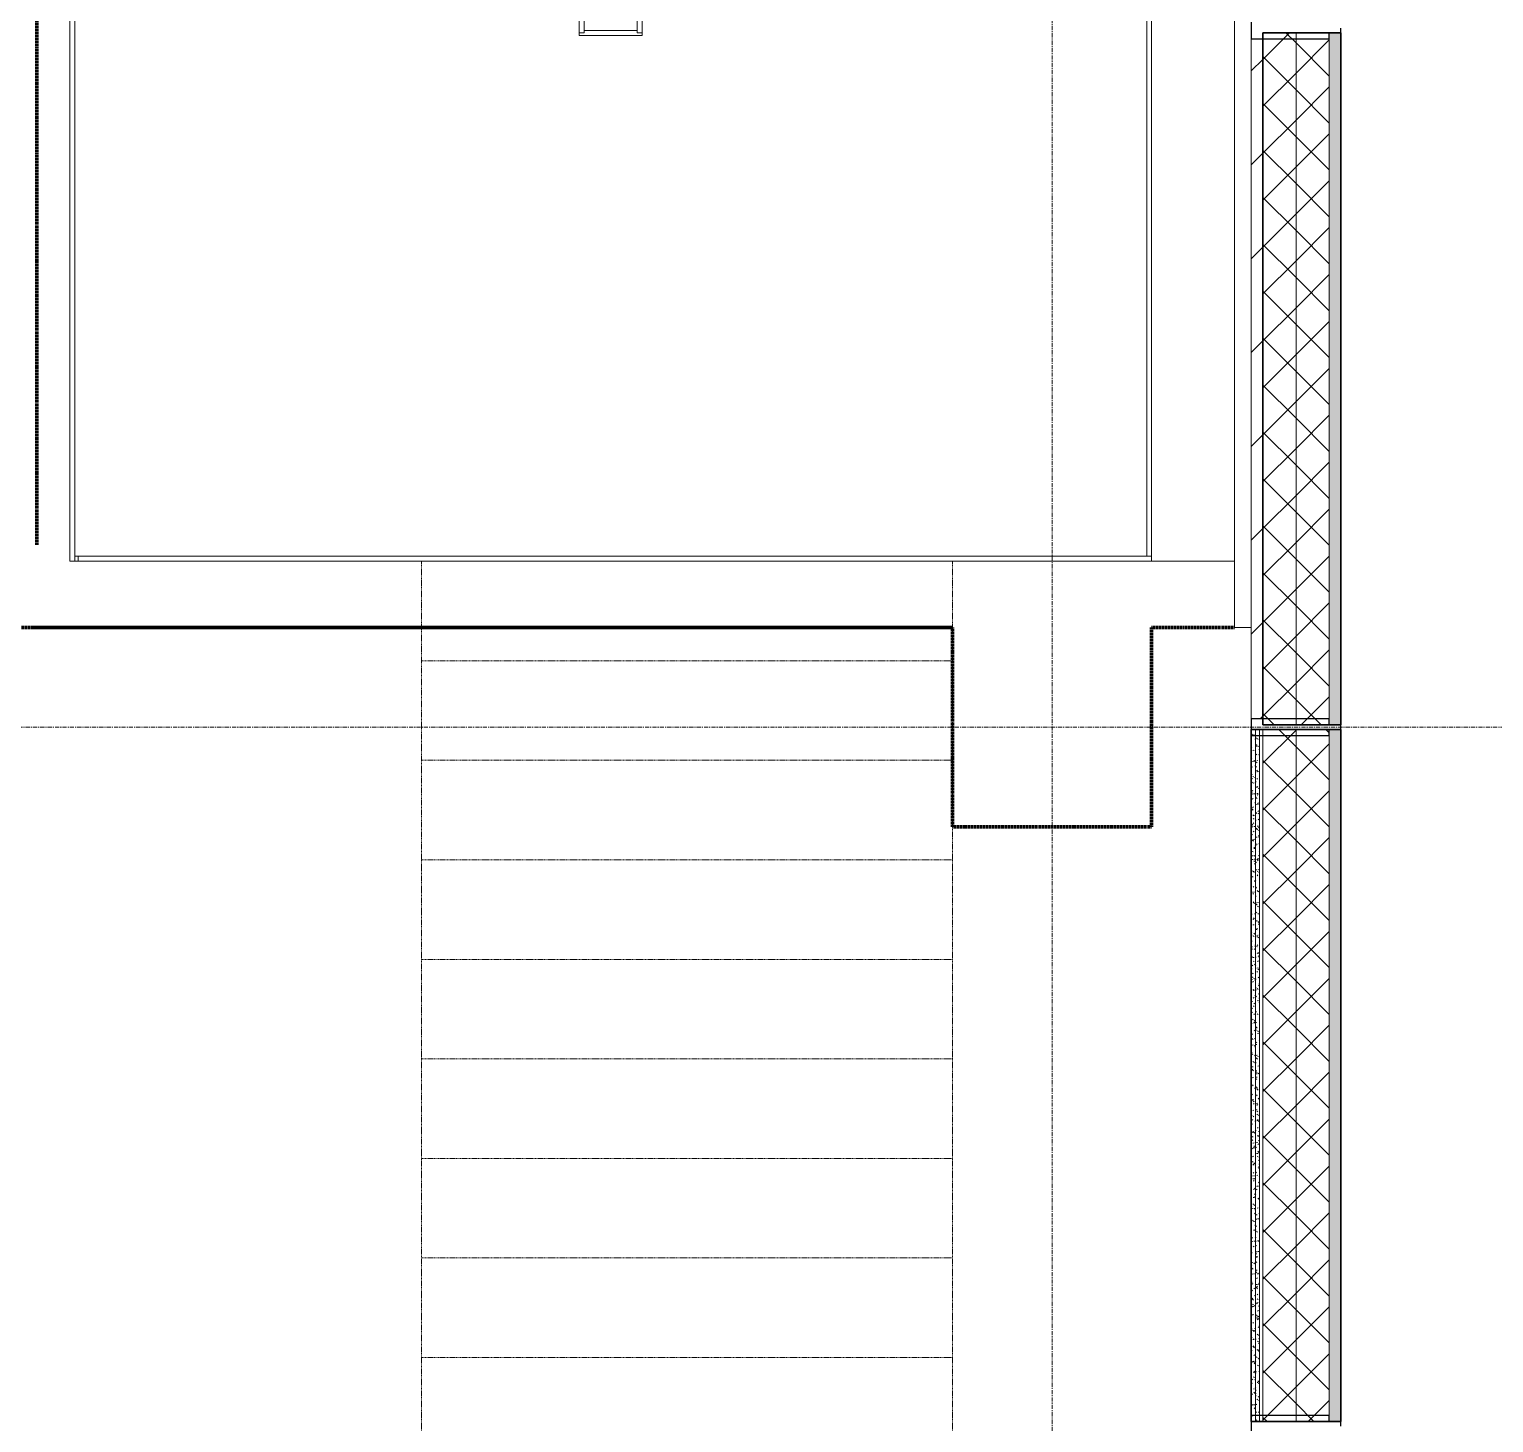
# Model space of a CAD drawing. Header units: millimetres. Extents: x -4948 to 42228, y -4856 to 69378.
# Drawn here: x 33401 to 37815, y 31596 to 35795 of the extents above; entities that cross this region are included whole.
import ezdxf

# ---------------------------------------------------------------- set-up
doc = ezdxf.new("R2010")
doc.units = ezdxf.units.MM
for name, pattern in [('Линия сетки', [22.225, 12.7, -3.175, 3.175, -3.175]), ('Штрих 2_4 х 1_5 мм', [3.9, 2.4, -1.5]), ('Штрих 3 х 1_5 мм', [4.5, 3, -1.5])]:
    doc.linetypes.add(name, pattern=pattern)
for name, color, linetype, lineweight in [('A-AREA', 32, 'Continuous', 9), ('A-CLNG', 13, 'Continuous', 13), ('A-FLOR', 192, 'Continuous', 13), ('A-GLAZ-CWMG', 51, 'Continuous', 9), ('A-PART', 2, 'Continuous', 9), ('A-WALL', 113, 'Continuous', 13), ('A-WALL-PATT', 111, 'Continuous', 13), ('I-WALL', 2, 'Continuous', 13), ('S-GRID', 1, 'Continuous', 30), ('S-STRS', 31, 'Continuous', 9), ('S-STRS-MBND', 31, 'Continuous', 9)]:
    doc.layers.add(name, color=color, linetype=linetype, lineweight=lineweight)

# ---------------------------------------------------------------- blocks, each defined once
blk = doc.blocks.new('27ELB-RD-AR-0000-BIM_rvt-1-1 этаж отм_ _0_000 лотки')
at = {"layer": 'A-GLAZ-CWMG'}
h = blk.add_hatch(dxfattribs=at)
h.set_pattern_fill('FP_4', color=252, style=0, pattern_type=2)
h.set_pattern_definition([(45, (0, 0), (-141.42136, 141.42136), [])])
h.paths.add_polyline_path([(37084, 33717.1), (37119, 33717.1), (37119, 35767.1), (37084, 35767.1), (37084, 34526.4)], flags=0)
at = {"layer": 'A-WALL-PATT', "lineweight": 5}
for points in [[(37319, 33699.1), (37354, 33699.1), (37354, 35785.1), (37319, 35785.1), (37319, 34526.4)], [(37354, 31599.1), (37354, 33685.1), (37319, 33685.1), (37319, 31599.1)]]:
    blk.add_hatch(color=252, dxfattribs=at).paths.add_polyline_path(points, flags=0)
at = {"layer": 'A-AREA', "color": 252, "linetype": 'Штрих 3 х 1_5 мм', "lineweight": 70}
for p, q in [((33423.9, 42267.1), (33423.9, 34242.1)), ((33323.9, 33992.1), (36183.9, 33992.1)), ((33408.9, 33992.1), (36183.9, 33992.1)), ((36183.9, 33992.1), (36183.9, 33392.1)), ((36783.9, 33392.1), (36783.9, 33992.1)), ((36783.9, 33992.1), (37033.9, 33992.1)), ((36783.9, 33992.1), (37033.9, 33992.1)), ((36183.9, 33392.1), (36783.9, 33392.1)), ((36183.9, 33392.1), (36783.9, 33392.1))]:
    blk.add_line(p, q, dxfattribs=at)
at = {"layer": 'A-CLNG', "color": 252, "lineweight": 9}
for p, q in [((37033.9, 40092.1), (37033.9, 33992.1)), ((35248.9, 37322.1), (35248.9, 35777.1)), ((33538.9, 36914.8), (33538.9, 34207.1)), ((35058.9, 35777.1), (35058.9, 36914.8)), ((36768.9, 34207.1), (36768.9, 36758.4)), ((35248.9, 35777.1), (35058.9, 35777.1)), ((33538.9, 34207.1), (36768.9, 34207.1)), ((37033.9, 33992.1), (37084, 33992.1))]:
    blk.add_line(p, q, dxfattribs=at)
at = {"layer": 'A-GLAZ-CWMG', "color": 252, "lineweight": 25, "extrusion": (0, 0, -1)}
for p, q in [((37084, 35817.1), (37084, 35767.1)), ((37354, 35785.1), (37354, 35799.1)), ((37084, 35767.1), (37319, 35767.1)), ((37319, 35767.1), (37319, 35785.1)), ((37319, 35785.1), (37354, 35785.1)), ((37319, 33717.1), (37084, 33717.1)), ((37084, 33717.1), (37084, 33667.1)), ((37319, 33699.1), (37319, 33717.1)), ((37354, 33699.1), (37319, 33699.1)), ((37319, 33667.1), (37319, 33685.1)), ((37319, 33685.1), (37354, 33685.1)), ((37354, 33685.1), (37354, 33699.1)), ((37084, 33667.1), (37319, 33667.1)), ((37319, 31617.1), (37084, 31617.1)), ((37084, 31617.1), (37084, 31567.1)), ((37319, 31599.1), (37319, 31617.1)), ((37354, 31599.1), (37319, 31599.1)), ((37354, 31585.1), (37354, 31599.1))]:
    blk.add_line(p, q, dxfattribs=at)
at = {"layer": 'A-GLAZ-CWMG', "color": 252}
blk.add_line((37084, 33717.1), (37084, 35767.1), dxfattribs=at)
at = {"layer": 'A-PART', "color": 252}
for p, q in [((35233.9, 35784.6), (35233.9, 37322.1)), ((35073.9, 36914.8), (35073.9, 35784.6)), ((33523.9, 34835.3), (33523.9, 36760.9)), ((36783.9, 36754.3), (36783.9, 34207.1)), ((35073.9, 35784.6), (35058.9, 35784.6)), ((35248.9, 35784.6), (35233.9, 35784.6)), ((33523.9, 34334.3), (33523.9, 34835.3)), ((33523.9, 34192.1), (33523.9, 34334.3)), ((33538.9, 34207.1), (33538.9, 34192.1)), ((33548.9, 34207.1), (33548.9, 34192.1)), ((36783.9, 34207.1), (36768.9, 34207.1)), ((36768.9, 34207.1), (36783.9, 34207.1)), ((36783.9, 34207.1), (36783.9, 34192.1)), ((33538.9, 34192.1), (33523.9, 34192.1)), ((36783.9, 34192.1), (33548.9, 34192.1))]:
    blk.add_line(p, q, dxfattribs=at)
at = {"layer": 'A-WALL', "color": 252, "lineweight": 35}
for p, q in [((37119, 35785.1), (37119, 33699.1)), ((37354, 35785.1), (37119, 35785.1)), ((37354, 33699.1), (37354, 35785.1)), ((37084, 33685.1), (37084, 31599.1)), ((37354, 33685.1), (37084, 33685.1)), ((37119, 33699.1), (37354, 33699.1)), ((37354, 31599.1), (37354, 33685.1)), ((37084, 31599.1), (37354, 31599.1))]:
    blk.add_line(p, q, dxfattribs=at)
at = {"layer": 'A-WALL', "color": 252, "lineweight": 9}
for p, q in [((37219, 33699.1), (37219, 35785.1)), ((37319, 33699.1), (37319, 35785.1)), ((37096.5, 31599.1), (37096.5, 33685.1)), ((37109, 31599.1), (37109, 33685.1)), ((37119, 31599.1), (37119, 33685.1)), ((37219, 31599.1), (37219, 33685.1)), ((37319, 31599.1), (37319, 33685.1))]:
    blk.add_line(p, q, dxfattribs=at)
at = {"layer": 'A-WALL-PATT', "color": 252, "linetype": 'Continuous', "lineweight": 9}
for p, q in [((37119, 35704.8), (37199.3, 35785.1)), ((37219, 35754.4), (37188.3, 35785.1)), ((37219, 35663.3), (37319, 35763.3)), ((37319, 35654.4), (37219, 35754.4)), ((37219, 35613), (37119, 35713)), ((37119, 35563.3), (37219, 35663.3)), ((37219, 35521.9), (37319, 35621.9)), ((37219, 35471.6), (37119, 35571.6)), ((37319, 35513), (37219, 35613)), ((37119, 35421.9), (37219, 35521.9)), ((37219, 35380.5), (37319, 35480.5)), ((37319, 35371.6), (37219, 35471.6)), ((37219, 35330.2), (37119, 35430.2)), ((37119, 35280.5), (37219, 35380.5)), ((37219, 35239.1), (37319, 35339.1)), ((37319, 35230.2), (37219, 35330.2)), ((37219, 35188.8), (37119, 35288.8)), ((37119, 35139.1), (37219, 35239.1)), ((37219, 35097.7), (37319, 35197.7)), ((37319, 35088.8), (37219, 35188.8)), ((37219, 35047.3), (37119, 35147.3)), ((37119, 34997.7), (37219, 35097.7)), ((37219, 34956.2), (37319, 35056.2)), ((37319, 34947.3), (37219, 35047.3)), ((37219, 34905.9), (37119, 35005.9)), ((37119, 34856.2), (37219, 34956.2)), ((37219, 34814.8), (37319, 34914.8)), ((37319, 34805.9), (37219, 34905.9)), ((37219, 34764.5), (37119, 34864.5)), ((37119, 34714.8), (37219, 34814.8)), ((37219, 34673.4), (37319, 34773.4)), ((37319, 34664.5), (37219, 34764.5)), ((37219, 34623.1), (37119, 34723.1)), ((37119, 34573.4), (37219, 34673.4)), ((37219, 34532), (37319, 34632)), ((37319, 34523.1), (37219, 34623.1)), ((37219, 34481.6), (37119, 34581.6)), ((37119, 34432), (37219, 34532)), ((37219, 34390.6), (37319, 34490.6)), ((37319, 34381.6), (37219, 34481.6)), ((37219, 34340.2), (37119, 34440.2)), ((37119, 34290.6), (37219, 34390.6)), ((37219, 34249.1), (37319, 34349.1)), ((37319, 34240.2), (37219, 34340.2)), ((37219, 34198.8), (37119, 34298.8)), ((37119, 34149.1), (37219, 34249.1)), ((37219, 34107.7), (37319, 34207.7)), ((37319, 34098.8), (37219, 34198.8)), ((37219, 34057.4), (37119, 34157.4)), ((37119, 34007.7), (37219, 34107.7)), ((37219, 33966.3), (37319, 34066.3)), ((37319, 33957.4), (37219, 34057.4)), ((37219, 33916), (37119, 34016)), ((37119, 33866.3), (37219, 33966.3)), ((37219, 33824.9), (37319, 33924.9)), ((37319, 33816), (37219, 33916)), ((37219, 33774.5), (37119, 33874.5)), ((37119, 33724.9), (37219, 33824.9)), ((37294.4, 33699.1), (37219, 33774.5)), ((37234.6, 33699.1), (37319, 33783.4)), ((37153, 33699.1), (37119, 33733.1)), ((37096, 33682.3), (37096.5, 33682.7)), ((37096.5, 33682.7), (37098.6, 33684.4)), ((37119, 33583.4), (37219, 33683.4)), ((37219, 33633.1), (37167, 33685.1)), ((37219, 33683.4), (37220.6, 33685.1)), ((37319, 33674.5), (37308.4, 33685.1)), ((37084, 33648.1), (37084.1, 33648.2)), ((37084, 33631.8), (37086.1, 33629.9)), ((37087.4, 33671.1), (37090.2, 33669.3)), ((37092.7, 33667.7), (37095.6, 33665.9)), ((37093.4, 33669.3), (37095.8, 33667.2)), ((37094.8, 33655.6), (37096.5, 33655.9)), ((37095.8, 33667.2), (37095.8, 33667.2)), ((37095.8, 33667.2), (37096.5, 33666.5)), ((37096.5, 33666.5), (37098.2, 33664.9)), ((37096.5, 33655.9), (37098.1, 33656.1)), ((37096.8, 33657.9), (37099.4, 33659.9)), ((37097.6, 33639.3), (37100.5, 33637.5)), ((37097.6, 33633.4), (37100.2, 33635.4)), ((37100.9, 33656.5), (37104.2, 33656.9)), ((37103, 33635.9), (37105.8, 33634.1)), ((37106.8, 33657.1), (37109, 33655.1)), ((37219, 33542), (37319, 33642)), ((37319, 33533.1), (37219, 33633.1)), ((37084, 33623), (37084.9, 33623.7)), ((37084, 33622.7), (37085.5, 33621.7)), ((37084, 33597.9), (37085.7, 33599.2)), ((37084, 33588.5), (37087.4, 33588.9)), ((37084, 33585.7), (37085, 33584.8)), ((37088.8, 33622), (37092.1, 33622.4)), ((37090.1, 33589.3), (37093.5, 33589.7)), ((37093, 33591.7), (37095.8, 33589.9)), ((37094.7, 33622.1), (37096.5, 33620.4)), ((37096.5, 33620.4), (37097.1, 33619.8)), ((37098.4, 33608.9), (37101, 33611)), ((37099.2, 33584.5), (37101.8, 33586.5)), ((37100.5, 33590.6), (37103.8, 33591.1)), ((37106.5, 33624.3), (37109, 33624.6)), ((37107.3, 33610.5), (37109, 33608.9)), ((37107.9, 33607.5), (37109, 33606.8)), ((37219, 33491.7), (37119, 33591.7)), ((37084, 33572.8), (37086.5, 33574.7)), ((37084, 33572.2), (37086.8, 33570.4)), ((37084.6, 33548.2), (37087.3, 33550.3)), ((37088.9, 33543.8), (37091.7, 33542)), ((37095.2, 33575.5), (37096.5, 33574.3)), ((37095.7, 33557.1), (37096.5, 33557.2)), ((37096.5, 33574.3), (37097.5, 33573.3)), ((37096.5, 33557.2), (37099.1, 33557.6)), ((37097.5, 33573.3), (37097.5, 33573.3)), ((37097.5, 33573.3), (37100, 33571.1)), ((37100, 33560), (37102.6, 33562)), ((37101.8, 33557.9), (37105.2, 33558.4)), ((37103.2, 33559.9), (37106.1, 33558.1)), ((37108.5, 33563.2), (37109, 33562.8)), ((37119, 33442), (37219, 33542)), ((37084, 33539.6), (37085.3, 33538.3)), ((37085.3, 33538.3), (37085.3, 33538.3)), ((37085.3, 33538.3), (37087.8, 33536.1)), ((37085.4, 33523.8), (37088.1, 33525.8)), ((37086.2, 33499.3), (37088.9, 33501.3)), ((37089.7, 33523.4), (37093, 33523.9)), ((37094.2, 33540.4), (37096.5, 33539)), ((37096.4, 33528.2), (37096.5, 33528.1)), ((37096.5, 33539), (37097, 33538.6)), ((37096.5, 33528.1), (37098.9, 33525.9)), ((37099.1, 33512), (37101.9, 33510.2)), ((37100.8, 33535.5), (37103.4, 33537.6)), ((37101.6, 33511), (37104.2, 33513.1)), ((37104.5, 33508.6), (37107.3, 33506.8)), ((37107.5, 33525.8), (37109, 33526)), ((37219, 33400.6), (37319, 33500.6)), ((37084.2, 33496.3), (37087, 33494.5)), ((37084.2, 33493.2), (37086.7, 33490.9)), ((37085, 33489.9), (37088.3, 33490.4)), ((37087, 33474.8), (37089.7, 33476.9)), ((37091.1, 33490.7), (37094.4, 33491.2)), ((37094.5, 33464.5), (37096.5, 33463.2)), ((37096.5, 33463.2), (37097.3, 33462.7)), ((37096.7, 33458.6), (37100, 33459)), ((37096.9, 33481.6), (37099.2, 33479.5)), ((37099.2, 33479.5), (37099.2, 33479.5)), ((37099.2, 33479.5), (37101.7, 33477.2)), ((37101.4, 33492.1), (37104.7, 33492.5)), ((37102.4, 33486.6), (37105, 33488.6)), ((37102.8, 33459.4), (37106.1, 33459.8)), ((37103.2, 33462.1), (37105.8, 33464.1)), ((37319, 33391.7), (37219, 33491.7)), ((37084.7, 33446.6), (37087.1, 33444.5)), ((37085.4, 33444.9), (37088.3, 33443.1)), ((37087.1, 33444.5), (37087.1, 33444.5)), ((37087.1, 33444.5), (37089.6, 33442.2)), ((37087.8, 33450.4), (37090.5, 33452.4)), ((37088.6, 33425.9), (37091.3, 33427.9)), ((37090.3, 33416.5), (37093.2, 33414.7)), ((37090.6, 33424.9), (37094, 33425.4)), ((37095.7, 33413.1), (37096.5, 33412.6)), ((37096.5, 33412.6), (37098.5, 33411.3)), ((37098.1, 33434.4), (37100.6, 33432.1)), ((37104, 33437.6), (37106.6, 33439.7)), ((37104.7, 33432.6), (37107.5, 33430.8)), ((37104.8, 33413.2), (37107.4, 33415.2)), ((37108.4, 33427.3), (37109, 33427.3)), ((37219, 33350.3), (37119, 33450.3)), ((37085.7, 33369), (37088.5, 33367.2)), ((37085.9, 33391.4), (37089.2, 33391.9)), ((37086, 33399.4), (37088.5, 33397.1)), ((37089.4, 33401.4), (37092.1, 33403.5)), ((37090.2, 33376.9), (37092.9, 33379)), ((37092, 33392.2), (37095.3, 33392.7)), ((37098.6, 33387.8), (37101, 33385.6)), ((37100.6, 33384.7), (37103.4, 33382.9)), ((37101, 33385.6), (37101, 33385.6)), ((37101, 33385.6), (37103.4, 33383.4)), ((37102.3, 33393.6), (37105.7, 33394)), ((37105.6, 33388.7), (37108.2, 33390.7)), ((37105.9, 33381.3), (37108.8, 33379.5)), ((37106.4, 33364.2), (37109, 33366.2)), ((37119, 33300.6), (37219, 33400.6)), ((37084, 33325.4), (37084.6, 33325.5)), ((37086.5, 33352.8), (37088.8, 33350.6)), ((37088.8, 33350.6), (37088.8, 33350.6)), ((37088.8, 33350.6), (37091.3, 33348.4)), ((37091, 33352.5), (37093.7, 33354.5)), ((37091.6, 33326.4), (37094.9, 33326.8)), ((37091.8, 33328), (37094.5, 33330)), ((37095.9, 33337.2), (37096.5, 33336.8)), ((37096.5, 33336.8), (37098.8, 33335.4)), ((37097.6, 33360.1), (37101, 33360.5)), ((37099.9, 33340.5), (37102.3, 33338.2)), ((37103.7, 33360.9), (37107.1, 33361.3)), ((37107.2, 33339.8), (37109, 33341.1)), ((37219, 33259.2), (37319, 33359.2)), ((37319, 33250.3), (37219, 33350.3)), ((37084, 33319.5), (37084.4, 33319.3)), ((37086.9, 33317.7), (37089.7, 33315.8)), ((37086.9, 33292.9), (37090.2, 33293.3)), ((37087.7, 33305.5), (37090.2, 33303.2)), ((37091.8, 33289.3), (37094.6, 33287.5)), ((37092.6, 33303.5), (37095.3, 33305.6)), ((37093, 33293.7), (37096.3, 33294.1)), ((37093.4, 33279.1), (37096.1, 33281.1)), ((37097.2, 33285.8), (37100, 33284)), ((37100.4, 33293.9), (37102.7, 33291.8)), ((37102.7, 33291.8), (37102.7, 33291.8)), ((37102.7, 33291.8), (37105.2, 33289.5)), ((37103.3, 33295.1), (37106.6, 33295.5)), ((37106.2, 33305.4), (37109, 33303.6)), ((37108, 33315.3), (37109, 33316.1)), ((37108.8, 33290.8), (37109, 33291)), ((37219, 33208.9), (37119, 33308.9)), ((37084, 33259.6), (37084.1, 33259.7)), ((37087.1, 33241.7), (37090, 33239.9)), ((37088.2, 33258.9), (37090.6, 33256.8)), ((37090.6, 33256.8), (37090.6, 33256.8)), ((37090.6, 33256.8), (37093, 33254.5)), ((37094.2, 33254.6), (37096.5, 33256.3)), ((37096.5, 33256.3), (37096.9, 33256.6)), ((37098.6, 33261.6), (37101.9, 33262)), ((37101.6, 33246.7), (37104.1, 33244.4)), ((37102.1, 33257.5), (37104.9, 33255.7)), ((37104.7, 33262.4), (37108, 33262.8)), ((37107.4, 33254), (37109, 33253)), ((37119, 33159.2), (37219, 33259.2)), ((37084, 33226.8), (37085.5, 33227)), ((37084, 33193.2), (37085.9, 33192)), ((37087.8, 33194.4), (37091.1, 33194.8)), ((37088.4, 33190.4), (37091.2, 33188.6)), ((37089.5, 33211.7), (37091.9, 33209.4)), ((37092.5, 33227.9), (37095.8, 33228.3)), ((37093.9, 33195.2), (37096.5, 33195.5)), ((37095, 33230.1), (37096.5, 33231.2)), ((37095.8, 33205.6), (37096.5, 33206.1)), ((37096.5, 33231.2), (37097.7, 33232.2)), ((37096.5, 33206.1), (37098.5, 33207.7)), ((37096.5, 33195.5), (37097.2, 33195.6)), ((37097.4, 33209.9), (37100.2, 33208.1)), ((37102.1, 33200.1), (37104.4, 33197.9)), ((37104.2, 33196.5), (37107.6, 33197)), ((37104.4, 33197.9), (37104.4, 33197.9)), ((37104.4, 33197.9), (37106.9, 33195.7)), ((37219, 33117.8), (37319, 33217.8)), ((37319, 33108.9), (37219, 33208.9)), ((37084, 33161), (37085.1, 33161.1)), ((37089.9, 33165.1), (37092.3, 33162.9)), ((37092.3, 33162.9), (37092.3, 33162.9)), ((37092.3, 33162.9), (37094.8, 33160.7)), ((37093.3, 33162), (37096.1, 33160.2)), ((37096.7, 33181.2), (37099.3, 33183.2)), ((37097.5, 33156.7), (37100.1, 33158.7)), ((37098.6, 33158.6), (37101.5, 33156.8)), ((37099.5, 33163), (37102.8, 33163.5)), ((37103.3, 33152.8), (37105.8, 33150.5)), ((37105.6, 33163.8), (37108.9, 33164.3)), ((37107.7, 33178.1), (37109, 33177.2)), ((37219, 33067.4), (37119, 33167.4)), ((37084, 33128.1), (37086.5, 33128.4)), ((37084, 33121.3), (37084.5, 33121.7)), ((37088.6, 33114.4), (37091.5, 33112.6)), ((37091.2, 33117.8), (37093.7, 33115.5)), ((37093.5, 33129.4), (37096.5, 33129.8)), ((37096.5, 33129.8), (37096.8, 33129.8)), ((37098.3, 33132.2), (37100.9, 33134.3)), ((37099.1, 33107.8), (37101.7, 33109.8)), ((37103.5, 33130.2), (37106.4, 33128.4)), ((37103.8, 33106.2), (37106.2, 33104.1)), ((37106.2, 33104.1), (37106.2, 33104.1)), ((37106.2, 33104.1), (37108.6, 33101.8)), ((37108.9, 33126.8), (37109, 33126.7)), ((37119, 33017.8), (37219, 33117.8)), ((37084, 33096.2), (37085.3, 33097.2)), ((37084, 33071.1), (37086.1, 33072.8)), ((37084, 33062.3), (37086, 33062.6)), ((37084.5, 33066.5), (37087.3, 33064.7)), ((37088.8, 33095.9), (37092.1, 33096.3)), ((37089.9, 33063.1), (37092.7, 33061.3)), ((37091.7, 33071.2), (37094, 33069.1)), ((37094, 33069.1), (37094, 33069.1)), ((37094, 33069.1), (37096.5, 33066.8)), ((37094.8, 33096.7), (37096.5, 33096.9)), ((37096.5, 33096.9), (37098.2, 33097.1)), ((37096.5, 33066.8), (37096.5, 33066.8)), ((37098.9, 33082.6), (37101.7, 33080.8)), ((37099.9, 33083.3), (37102.5, 33085.3)), ((37100.5, 33064.5), (37103.8, 33064.9)), ((37100.7, 33058.8), (37103.3, 33060.9)), ((37105.1, 33059), (37107.5, 33056.7)), ((37105.2, 33098), (37108.5, 33098.5)), ((37106.6, 33065.3), (37109, 33065.6)), ((37219, 32976.3), (37319, 33076.3)), ((37319, 32967.4), (37219, 33067.4)), ((37084, 33032.1), (37084.3, 33031.8)), ((37084.1, 33029.5), (37087.4, 33029.9)), ((37084.3, 33046.3), (37086.9, 33048.3)), ((37085.1, 33021.8), (37087.7, 33023.8)), ((37092.9, 33024), (37095.4, 33021.7)), ((37094.4, 33030.8), (37096.5, 33031.1)), ((37094.8, 33034.7), (37096.5, 33033.6)), ((37096.5, 33033.6), (37097.6, 33032.9)), ((37096.5, 33031.1), (37097.7, 33031.3)), ((37100.1, 33031.3), (37102.9, 33029.5)), ((37101.5, 33034.4), (37104.1, 33036.4)), ((37102.3, 33009.9), (37104.9, 33011.9)), ((37105.6, 33012.4), (37107.9, 33010.2)), ((37219, 32926), (37119, 33026)), ((37085.9, 32997.3), (37088.5, 32999.4)), ((37086.7, 32972.8), (37089.3, 32974.9)), ((37089.7, 32997.3), (37093, 32997.8)), ((37090.1, 32987.1), (37092.9, 32985.3)), ((37093.4, 32977.4), (37095.8, 32975.2)), ((37095.8, 32998.1), (37096.5, 32998.2)), ((37095.8, 32975.2), (37095.8, 32975.2)), ((37095.8, 32975.2), (37096.5, 32974.6)), ((37096.5, 32998.2), (37099.1, 32998.6)), ((37096.5, 32974.6), (37098.2, 32973)), ((37103.1, 32985.4), (37105.7, 32987.5)), ((37105, 33002.9), (37107.8, 33001.1)), ((37106.1, 32999.5), (37109, 32999.9)), ((37107.9, 33010.2), (37107.9, 33010.2)), ((37107.9, 33010.2), (37109, 33009.2)), ((37119, 32876.3), (37219, 32976.3)), ((37084, 32963.7), (37087, 32964.1)), ((37084, 32939.9), (37086.1, 32938)), ((37085, 32930.9), (37088.3, 32931.4)), ((37086, 32939.2), (37088.8, 32937.4)), ((37087.5, 32948.4), (37090.1, 32950.4)), ((37088.3, 32923.9), (37090.9, 32925.9)), ((37091.3, 32935.8), (37094.2, 32934)), ((37094.7, 32930.1), (37096.5, 32928.4)), ((37095.3, 32932.3), (37096.5, 32932.5)), ((37096.5, 32932.5), (37098.7, 32932.7)), ((37096.5, 32928.4), (37097.1, 32927.8)), ((37100.4, 32955.3), (37103.2, 32953.5)), ((37101.4, 32966), (37104.7, 32966.4)), ((37103.9, 32960.9), (37106.5, 32963)), ((37104.7, 32936.5), (37107.3, 32938.5)), ((37106.8, 32965.1), (37109, 32963.1)), ((37107.5, 32966.8), (37109, 32967)), ((37219, 32834.9), (37319, 32934.9)), ((37319, 32826), (37219, 32926)), ((37084, 32893.8), (37085, 32892.8)), ((37084, 32890), (37084.2, 32889.8)), ((37089.1, 32899.4), (37091.7, 32901.5)), ((37090.6, 32898.8), (37094, 32899.2)), ((37095.1, 32883.5), (37096.5, 32882.3)), ((37096.2, 32907.4), (37096.5, 32907.3)), ((37096.5, 32907.3), (37099.1, 32905.6)), ((37096.5, 32882.3), (37097.5, 32881.4)), ((37096.7, 32899.6), (37100.1, 32900)), ((37097.5, 32881.4), (37097.5, 32881.4)), ((37097.5, 32881.4), (37100, 32879.1)), ((37101.6, 32904), (37104.4, 32902.2)), ((37105.5, 32912), (37108.1, 32914)), ((37106.3, 32887.5), (37108.9, 32889.6)), ((37107.1, 32901), (37109, 32901.2)), ((37107.3, 32918.5), (37109, 32917)), ((37219, 32784.6), (37119, 32884.6)), ((37084, 32847.6), (37085.3, 32846.4)), ((37084, 32839.4), (37085.4, 32838.5)), ((37084.6, 32865.1), (37087.9, 32865.6)), ((37085.3, 32846.4), (37085.3, 32846.4)), ((37085.3, 32846.4), (37087.8, 32844.1)), ((37089.9, 32875), (37092.5, 32877)), ((37090.7, 32850.5), (37093.3, 32852.5)), ((37091.6, 32859.8), (37094.4, 32858)), ((37096.4, 32836.3), (37096.5, 32836.2)), ((37096.5, 32836.2), (37098.9, 32834)), ((37102.4, 32867.5), (37105.7, 32867.9)), ((37106.5, 32875.6), (37109, 32874)), ((37107.1, 32863.1), (37109, 32864.5)), ((37107.9, 32838.6), (37109, 32839.5)), ((37108.4, 32868.3), (37109, 32868.3)), ((37108.5, 32871.3), (37109, 32870.8)), ((37084.2, 32801.3), (37086.7, 32799)), ((37086, 32832.4), (37089.3, 32832.9)), ((37087.5, 32811.9), (37090.3, 32810.1)), ((37091.5, 32826), (37094.1, 32828.1)), ((37091.6, 32800.3), (37094.9, 32800.7)), ((37092.3, 32801.6), (37094.9, 32803.6)), ((37092.8, 32808.5), (37095.6, 32806.7)), ((37096.3, 32833.8), (37096.5, 32833.8)), ((37096.5, 32833.8), (37099.6, 32834.2)), ((37097.7, 32801.1), (37101, 32801.5)), ((37101.8, 32828), (37104.7, 32826.2)), ((37108, 32802.4), (37109, 32802.6)), ((37108.7, 32814.1), (37109, 32814.4)), ((37119, 32734.9), (37219, 32834.9)), ((37219, 32693.5), (37319, 32793.5)), ((37084, 32763.6), (37085.6, 32762.6)), ((37084.7, 32754.7), (37087.1, 32752.5)), ((37085.5, 32766.6), (37088.8, 32767)), ((37087.1, 32752.5), (37087.1, 32752.5)), ((37087.1, 32752.5), (37089.6, 32750.3)), ((37093.1, 32777.1), (37095.7, 32779.1)), ((37093.9, 32752.6), (37096.5, 32754.6)), ((37096.5, 32754.6), (37096.5, 32754.7)), ((37096.9, 32789.7), (37099.2, 32787.5)), ((37097.7, 32780.1), (37100.5, 32778.3)), ((37099.2, 32787.5), (37099.2, 32787.5)), ((37099.2, 32787.5), (37101.7, 32785.3)), ((37103.1, 32776.7), (37105.9, 32774.9)), ((37103.3, 32768.9), (37106.6, 32769.4)), ((37108, 32748.3), (37109, 32747.7)), ((37319, 32684.6), (37219, 32784.6)), ((37084, 32733.5), (37084.1, 32733.5)), ((37084, 32713), (37086.9, 32711.2)), ((37086, 32707.4), (37088.5, 32705.1)), ((37086.9, 32733.9), (37090.2, 32734.3)), ((37093.1, 32732.6), (37095.9, 32730.8)), ((37094.7, 32728.1), (37096.5, 32729.5)), ((37095.5, 32703.7), (37096.5, 32704.4)), ((37096.5, 32729.5), (37097.3, 32730.2)), ((37096.5, 32704.4), (37098.1, 32705.7)), ((37097.2, 32735.3), (37100.6, 32735.7)), ((37098.1, 32742.4), (37100.6, 32740.1)), ((37098.6, 32702.6), (37101.9, 32703)), ((37108.9, 32703.9), (37109, 32703.9)), ((37219, 32643.2), (37119, 32743.2)), ((37086.5, 32668.1), (37089.8, 32668.5)), ((37086.5, 32660.8), (37088.8, 32658.7)), ((37088.8, 32658.7), (37088.8, 32658.7)), ((37088.8, 32658.7), (37091.3, 32656.4)), ((37088.9, 32684.6), (37091.8, 32682.8)), ((37092.5, 32701.8), (37095.9, 32702.2)), ((37094.3, 32681.2), (37096.5, 32679.8)), ((37096.3, 32679.2), (37096.5, 32679.4)), ((37096.5, 32679.4), (37098.9, 32681.2)), ((37096.5, 32679.8), (37097.1, 32679.4)), ((37098.6, 32695.8), (37101, 32693.7)), ((37101, 32693.7), (37101, 32693.7)), ((37101, 32693.7), (37103.4, 32691.4)), ((37103.3, 32700.8), (37106.1, 32699)), ((37104.2, 32670.4), (37107.6, 32670.9)), ((37119, 32593.5), (37219, 32693.5)), ((37084, 32634.9), (37085.1, 32635)), ((37084.3, 32637.1), (37087.1, 32635.3)), ((37087.8, 32635.4), (37091.2, 32635.8)), ((37097.1, 32654.7), (37099.7, 32656.8)), ((37097.9, 32630.3), (37100.5, 32632.3)), ((37098.2, 32636.7), (37101.5, 32637.2)), ((37099.2, 32652.8), (37102, 32651)), ((37099.9, 32648.6), (37102.3, 32646.3)), ((37104.6, 32649.4), (37107.4, 32647.6)), ((37219, 32552.1), (37319, 32652.1)), ((37319, 32543.2), (37219, 32643.2)), ((37084, 32594.5), (37084.2, 32594.7)), ((37085.5, 32585.8), (37088.3, 32584)), ((37087.7, 32613.6), (37090.2, 32611.3)), ((37093.5, 32603.2), (37096.5, 32603.6)), ((37094.5, 32605.3), (37096.5, 32604)), ((37096.5, 32604), (37097.4, 32603.5)), ((37096.5, 32603.6), (37096.8, 32603.7)), ((37098.7, 32605.8), (37101.3, 32607.8)), ((37099.5, 32581.3), (37102.1, 32583.4)), ((37099.6, 32604), (37102.9, 32604.5)), ((37100.4, 32602), (37102.7, 32599.8)), ((37102.7, 32599.8), (37102.7, 32599.8)), ((37102.7, 32599.8), (37105.2, 32597.6)), ((37104.8, 32573.5), (37107.6, 32571.7)), ((37105.2, 32571.9), (37108.5, 32572.3)), ((37219, 32501.7), (37119, 32601.7)), ((37084, 32569.4), (37085, 32570.2)), ((37084, 32544.3), (37085.8, 32545.7)), ((37084, 32536.2), (37086, 32536.5)), ((37087.4, 32569.6), (37090.7, 32570)), ((37088.2, 32567), (37090.5, 32564.8)), ((37088.8, 32536.9), (37092.1, 32537.3)), ((37090.4, 32557.4), (37093.2, 32555.6)), ((37090.5, 32564.8), (37090.5, 32564.8)), ((37090.5, 32564.8), (37093, 32562.6)), ((37095.8, 32554), (37096.5, 32553.5)), ((37096.5, 32553.5), (37098.6, 32552.2)), ((37099.1, 32538.2), (37102.4, 32538.7)), ((37100.3, 32556.8), (37102.9, 32558.9)), ((37101.1, 32532.4), (37103.7, 32534.4)), ((37101.6, 32554.7), (37104.1, 32552.4)), ((37119, 32452.1), (37219, 32552.1)), ((37084, 32519.3), (37086.6, 32521.3)), ((37084.8, 32494.8), (37087.4, 32496.8)), ((37085.8, 32509.8), (37088.6, 32508)), ((37089.4, 32519.7), (37091.9, 32517.4)), ((37094.4, 32504.7), (37096.5, 32505)), ((37096.5, 32505), (37097.7, 32505.2)), ((37100.5, 32505.5), (37103.8, 32506)), ((37100.7, 32525.6), (37103.5, 32523.8)), ((37101.9, 32507.9), (37104.5, 32509.9)), ((37102.1, 32508.1), (37104.4, 32506)), ((37102.7, 32483.4), (37105.3, 32485.5)), ((37104.4, 32506), (37104.4, 32506)), ((37104.4, 32506), (37106.9, 32503.7)), ((37106, 32522.2), (37108.9, 32520.4)), ((37219, 32410.7), (37319, 32510.7)), ((37319, 32401.7), (37219, 32501.7)), ((37084, 32460.4), (37084.5, 32460.1)), ((37085.6, 32470.3), (37088.2, 32472.3)), ((37086.4, 32445.8), (37089, 32447.9)), ((37087, 32458.5), (37089.8, 32456.7)), ((37088.3, 32471), (37091.7, 32471.5)), ((37089.7, 32438.3), (37093.1, 32438.8)), ((37089.9, 32473.1), (37092.3, 32471)), ((37092.3, 32471), (37092.3, 32471)), ((37092.3, 32471), (37094.8, 32468.7)), ((37096, 32478), (37096.5, 32477.7)), ((37096.5, 32477.7), (37098.8, 32476.2)), ((37100.1, 32439.7), (37103.4, 32440.1)), ((37103.3, 32460.9), (37105.8, 32458.6)), ((37103.5, 32459), (37106.1, 32461)), ((37106.1, 32473.4), (37109, 32473.8)), ((37106.3, 32446.2), (37109, 32444.5)), ((37219, 32360.3), (37119, 32460.3)), ((37084, 32437.6), (37087, 32438)), ((37087.2, 32421.3), (37089.8, 32423.4)), ((37088, 32396.9), (37090.6, 32398.9)), ((37091.2, 32425.9), (37093.7, 32423.6)), ((37091.9, 32430.1), (37094.7, 32428.3)), ((37095.4, 32406.2), (37096.5, 32406.3)), ((37096.5, 32406.3), (37098.7, 32406.6)), ((37097.2, 32426.7), (37100.1, 32424.9)), ((37101.4, 32407), (37104.8, 32407.4)), ((37102.1, 32398.3), (37105, 32396.5)), ((37103.8, 32414.3), (37106.2, 32412.1)), ((37104.3, 32434.5), (37106.9, 32436.5)), ((37105.1, 32410), (37107.7, 32412.1)), ((37106.2, 32412.1), (37106.2, 32412.1)), ((37106.2, 32412.1), (37108.6, 32409.9)), ((37107.5, 32394.9), (37109, 32393.9)), ((37119, 32310.7), (37219, 32410.7)), ((37087.2, 32382.5), (37090.1, 32380.7)), ((37088.8, 32372.4), (37091.4, 32374.4)), ((37089.3, 32372.5), (37092.6, 32372.9)), ((37089.6, 32347.9), (37092.2, 32350)), ((37091.7, 32379.3), (37094, 32377.1)), ((37094, 32377.1), (37094, 32377.1)), ((37094, 32377.1), (37096.5, 32374.9)), ((37096.5, 32374.9), (37096.5, 32374.9)), ((37097.5, 32350.7), (37100.3, 32348.9)), ((37105.1, 32367), (37107.5, 32364.7)), ((37105.9, 32385.6), (37108.5, 32387.6)), ((37106.7, 32361.1), (37109, 32362.8)), ((37107.1, 32374.9), (37109, 32375.1)), ((37219, 32269.2), (37319, 32369.2)), ((37319, 32260.3), (37219, 32360.3)), ((37084, 32340.2), (37084.3, 32339.9)), ((37084, 32334.1), (37085.9, 32332.8)), ((37084.6, 32339), (37087.9, 32339.4)), ((37088.5, 32331.2), (37091.3, 32329.4)), ((37090.4, 32323.5), (37093, 32325.5)), ((37090.7, 32339.8), (37094, 32340.2)), ((37092.9, 32332), (37095.4, 32329.7)), ((37096.3, 32307.7), (37096.5, 32307.7)), ((37096.5, 32307.7), (37099.6, 32308.1)), ((37101, 32341.2), (37104.3, 32341.6)), ((37102.4, 32308.5), (37105.7, 32308.9)), ((37105.6, 32320.4), (37107.9, 32318.3)), ((37107.5, 32336.6), (37109, 32337.8)), ((37107.7, 32318.9), (37109, 32318.1)), ((37107.9, 32318.3), (37107.9, 32318.3)), ((37107.9, 32318.3), (37109, 32317.3)), ((37108.3, 32312.1), (37109, 32312.7)), ((37219, 32218.9), (37119, 32318.9)), ((37090.2, 32274), (37093.6, 32274.4)), ((37091.2, 32299), (37093.8, 32301)), ((37092, 32274.5), (37094.6, 32276.6)), ((37093.4, 32302.8), (37096.2, 32301)), ((37093.4, 32285.4), (37095.8, 32283.3)), ((37095.8, 32283.3), (37095.8, 32283.3)), ((37095.8, 32283.3), (37096.5, 32282.6)), ((37096.5, 32282.6), (37098.2, 32281)), ((37098.7, 32299.4), (37101.6, 32297.6)), ((37103.6, 32271), (37106.5, 32269.2)), ((37106.8, 32273.1), (37109, 32271.2)), ((37108, 32276.3), (37109, 32276.5)), ((37119, 32169.2), (37219, 32269.2)), ((37084, 32247.9), (37086.1, 32246)), ((37085.5, 32240.5), (37088.9, 32240.9)), ((37088.7, 32255.2), (37091.5, 32253.4)), ((37091.6, 32241.3), (37094.9, 32241.7)), ((37092.8, 32250.1), (37095.4, 32252.1)), ((37093.6, 32225.6), (37096.2, 32227.6)), ((37094.7, 32238.1), (37096.5, 32236.5)), ((37096.5, 32236.5), (37097.1, 32235.9)), ((37099, 32223.4), (37101.8, 32221.6)), ((37101.9, 32242.6), (37105.3, 32243.1)), ((37107.3, 32226.6), (37109, 32225)), ((37219, 32127.8), (37319, 32227.8)), ((37319, 32118.9), (37219, 32218.9)), ((37084, 32201.8), (37085, 32200.9)), ((37084, 32174.5), (37084.2, 32174.5)), ((37084.6, 32207.3), (37087.4, 32205.5)), ((37089.9, 32203.9), (37092.8, 32202.1)), ((37091.2, 32175.5), (37094.5, 32175.9)), ((37094.4, 32201.1), (37096.5, 32202.7)), ((37094.8, 32175.5), (37096.5, 32174.5)), ((37095.1, 32191.6), (37096.5, 32190.3)), ((37095.2, 32176.6), (37096.5, 32177.7)), ((37096.5, 32202.7), (37097, 32203.2)), ((37096.5, 32190.3), (37097.5, 32189.4)), ((37096.5, 32177.7), (37097.8, 32178.7)), ((37096.5, 32174.5), (37097.7, 32173.7)), ((37097.2, 32209.1), (37100.6, 32209.6)), ((37097.5, 32189.4), (37097.5, 32189.4)), ((37097.5, 32189.4), (37100, 32187.2)), ((37103.3, 32209.9), (37106.6, 32210.4)), ((37108.5, 32179.3), (37109, 32178.9)), ((37109, 32177.8), (37109, 32177.8)), ((37219, 32077.5), (37119, 32177.5)), ((37084, 32155.7), (37085.3, 32154.4)), ((37085.3, 32154.4), (37085.3, 32154.4)), ((37085.3, 32154.4), (37087.8, 32152.2)), ((37086.5, 32142), (37089.8, 32142.4)), ((37092.6, 32142.8), (37095.9, 32143.2)), ((37096, 32152.2), (37096.5, 32152.6)), ((37096.4, 32144.3), (37096.5, 32144.2)), ((37096.5, 32152.6), (37098.6, 32154.2)), ((37096.5, 32144.2), (37098.9, 32142)), ((37096.8, 32127.7), (37099.4, 32129.7)), ((37100.2, 32172.1), (37103, 32170.3)), ((37102.9, 32144.1), (37106.2, 32144.6)), ((37105.1, 32143.7), (37107.9, 32141.9)), ((37084, 32117.9), (37084.1, 32118)), ((37084, 32106.6), (37084, 32106.6)), ((37084, 32092.8), (37084.9, 32093.5)), ((37084.2, 32109.3), (37086.7, 32107)), ((37090.2, 32128), (37093, 32126.1)), ((37096.9, 32097.7), (37099.2, 32095.6)), ((37097.6, 32103.2), (37100.2, 32105.3)), ((37098.2, 32110.6), (37101.5, 32111.1)), ((37099.2, 32095.6), (37099.2, 32095.6)), ((37099.2, 32095.6), (37101.7, 32093.3)), ((37100.4, 32096.1), (37103.3, 32094.3)), ((37104.3, 32111.4), (37107.6, 32111.9)), ((37119, 32027.8), (37219, 32127.8)), ((37219, 31986.4), (37319, 32086.4)), ((37084, 32075.9), (37085.1, 32076)), ((37084, 32067.7), (37085.7, 32069.1)), ((37084, 32042.6), (37086.5, 32044.6)), ((37084.7, 32062.7), (37087.1, 32060.6)), ((37086.1, 32080), (37088.9, 32078.2)), ((37087.1, 32060.6), (37087.1, 32060.6)), ((37087.1, 32060.6), (37089.5, 32058.3)), ((37087.4, 32043.4), (37090.7, 32043.9)), ((37091.4, 32076.6), (37094.3, 32074.8)), ((37092.1, 32076.9), (37095.4, 32077.4)), ((37093.5, 32044.2), (37096.5, 32044.6)), ((37096.3, 32048.2), (37096.5, 32048.1)), ((37096.5, 32048.1), (37099.2, 32046.4)), ((37096.5, 32044.6), (37096.8, 32044.7)), ((37098.1, 32050.4), (37100.6, 32048.2)), ((37098.4, 32078.8), (37101, 32080.8)), ((37099.2, 32054.3), (37101.8, 32056.3)), ((37101.7, 32044.8), (37104.5, 32043)), ((37103.8, 32045.6), (37107.1, 32046)), ((37319, 31977.5), (37219, 32077.5)), ((37084, 32030.8), (37084.2, 32030.7)), ((37084, 32010.1), (37084.7, 32010.2)), ((37084.6, 32018.1), (37087.3, 32020.1)), ((37086, 32015.4), (37088.4, 32013.2)), ((37091.7, 32000.7), (37094.5, 31998.9)), ((37098.6, 32003.9), (37101, 32001.7)), ((37099.1, 32012.1), (37102.5, 32012.5)), ((37100, 32029.8), (37102.6, 32031.9)), ((37100.8, 32005.3), (37103.4, 32007.4)), ((37101, 32001.7), (37101, 32001.7)), ((37101, 32001.7), (37103.4, 31999.5)), ((37105.2, 32012.9), (37108.5, 32013.3)), ((37106.6, 32016.4), (37109, 32014.9)), ((37219, 31936.1), (37119, 32036.1)), ((37084, 31980.3), (37085.5, 31979.3)), ((37084, 31977.2), (37086.1, 31977.5)), ((37085.4, 31993.6), (37088.1, 31995.6)), ((37086.2, 31969.1), (37088.9, 31971.2)), ((37086.5, 31968.9), (37088.8, 31966.7)), ((37087.5, 31952.8), (37090.4, 31951)), ((37088.8, 31966.7), (37088.8, 31966.7)), ((37088.8, 31966.7), (37091.3, 31964.5)), ((37093.1, 31978.4), (37096.4, 31978.9)), ((37099.9, 31956.6), (37102.3, 31954.3)), ((37101.6, 31980.9), (37104.2, 31982.9)), ((37101.9, 31968.9), (37104.8, 31967.1)), ((37102.4, 31956.4), (37105, 31958.4)), ((37119, 31886.4), (37219, 31986.4)), ((37084, 31911.5), (37085.6, 31911.7)), ((37087, 31944.7), (37089.7, 31946.7)), ((37087.7, 31921.6), (37090.2, 31919.3)), ((37087.8, 31920.2), (37090.5, 31922.2)), ((37088.4, 31944.9), (37091.7, 31945.4)), ((37092.9, 31949.3), (37095.7, 31947.5)), ((37094.4, 31945.7), (37096.5, 31946)), ((37096.5, 31946), (37097.8, 31946.2)), ((37097.8, 31921), (37100.6, 31919.2)), ((37100.1, 31913.6), (37103.4, 31914)), ((37100.4, 31910), (37102.7, 31907.9)), ((37103.2, 31931.9), (37105.8, 31934)), ((37103.2, 31917.5), (37106, 31915.7)), ((37104, 31907.5), (37106.6, 31909.5)), ((37104.8, 31947.1), (37108.1, 31947.5)), ((37106.1, 31914.4), (37109, 31914.8)), ((37219, 31845), (37319, 31945)), ((37319, 31836.1), (37219, 31936.1)), ((37084, 31904.5), (37085.7, 31903.4)), ((37084, 31878.6), (37087, 31879)), ((37088.2, 31875), (37090.5, 31872.9)), ((37088.6, 31895.7), (37091.3, 31897.8)), ((37089.4, 31871.2), (37092.1, 31873.3)), ((37090.5, 31872.9), (37090.5, 31872.9)), ((37090.5, 31872.9), (37093, 31870.6)), ((37093.1, 31873.4), (37096, 31871.6)), ((37094, 31879.9), (37096.5, 31880.2)), ((37096.5, 31880.2), (37097.3, 31880.3)), ((37102.7, 31907.9), (37102.7, 31907.9)), ((37102.7, 31907.9), (37105.2, 31905.6)), ((37104.8, 31883), (37107.4, 31885)), ((37108.1, 31889.2), (37109, 31888.6)), ((37219, 31794.6), (37119, 31894.6)), ((37084.1, 31853.9), (37087, 31852.1)), ((37089, 31825.5), (37091.9, 31823.7)), ((37089.3, 31846.4), (37092.6, 31846.8)), ((37089.4, 31827.7), (37091.9, 31825.5)), ((37090.2, 31846.8), (37092.9, 31848.8)), ((37091, 31822.3), (37093.7, 31824.3)), ((37094.4, 31822.1), (37096.5, 31820.7)), ((37095.4, 31847.2), (37096.5, 31847.3)), ((37096.5, 31847.3), (37098.7, 31847.6)), ((37096.5, 31820.7), (37097.2, 31820.3)), ((37101.6, 31862.7), (37104.1, 31860.5)), ((37103.4, 31841.6), (37106.2, 31839.8)), ((37105.6, 31858.5), (37108.2, 31860.6)), ((37105.7, 31848.6), (37109, 31849)), ((37106.4, 31834.1), (37109, 31836.1)), ((37119, 31745), (37219, 31845)), ((37084, 31812.8), (37086.6, 31813.2)), ((37084.4, 31777.9), (37087.2, 31776.1)), ((37084.6, 31780), (37087.9, 31780.5)), ((37089.9, 31781.2), (37092.3, 31779)), ((37091.8, 31797.8), (37094.5, 31799.9)), ((37092.3, 31779), (37092.3, 31779)), ((37092.3, 31779), (37094.8, 31776.8)), ((37094.9, 31781.4), (37096.5, 31781.6)), ((37096.5, 31781.6), (37098.3, 31781.8)), ((37099.3, 31793.7), (37102.1, 31791.9)), ((37101, 31815.1), (37104.3, 31815.5)), ((37102.1, 31816.2), (37104.4, 31814)), ((37104.4, 31814), (37104.4, 31814)), ((37104.4, 31814), (37106.9, 31811.8)), ((37104.6, 31790.3), (37107.5, 31788.5)), ((37107.1, 31815.9), (37109, 31816.1)), ((37107.2, 31809.6), (37109, 31811)), ((37108, 31785.1), (37109, 31785.9)), ((37219, 31703.5), (37319, 31803.5)), ((37319, 31694.6), (37219, 31794.6)), ((37090.3, 31747.9), (37093.6, 31748.3)), ((37091.2, 31733.9), (37093.7, 31731.6)), ((37092.6, 31773.4), (37095.3, 31775.4)), ((37093.4, 31748.9), (37096.1, 31750.9)), ((37094.6, 31746.1), (37096.5, 31744.9)), ((37096.3, 31748.7), (37096.5, 31748.7)), ((37096.5, 31748.7), (37099.6, 31749.1)), ((37096.5, 31744.9), (37097.5, 31744.3)), ((37103.3, 31768.9), (37105.8, 31766.6)), ((37106.6, 31750), (37109, 31750.3)), ((37108.8, 31760.6), (37109, 31760.8)), ((37219, 31653.2), (37119, 31753.2)), ((37084.2, 31714.2), (37087.5, 31714.6)), ((37085.6, 31726.6), (37088.4, 31724.8)), ((37090.5, 31698.2), (37093.3, 31696.4)), ((37094.2, 31724.4), (37096.5, 31726.1)), ((37095, 31699.9), (37096.5, 31701.1)), ((37095.9, 31694.8), (37096.5, 31694.4)), ((37096.5, 31726.1), (37096.9, 31726.5)), ((37096.5, 31701.1), (37097.7, 31702)), ((37096.5, 31694.4), (37098.7, 31693)), ((37102, 31716.5), (37105.3, 31717)), ((37103.8, 31722.3), (37106.2, 31720.2)), ((37104.9, 31714.3), (37107.7, 31712.5)), ((37106.2, 31720.2), (37106.2, 31720.2)), ((37106.2, 31720.2), (37108.6, 31717.9)), ((37108, 31717.3), (37109, 31717.5)), ((37119, 31603.5), (37219, 31703.5)), ((37084, 31648.2), (37084.3, 31647.9)), ((37085.6, 31681.5), (37088.9, 31681.9)), ((37085.8, 31650.6), (37088.7, 31648.8)), ((37091.2, 31649.4), (37094.5, 31649.8)), ((37091.7, 31687.3), (37094, 31685.2)), ((37094, 31685.2), (37094, 31685.2)), ((37094, 31685.2), (37096.5, 31682.9)), ((37095.8, 31675.5), (37096.5, 31676)), ((37095.9, 31682.9), (37096.5, 31682.9)), ((37096.5, 31682.9), (37099.2, 31683.3)), ((37096.5, 31682.9), (37096.5, 31682.9)), ((37096.5, 31676), (37098.5, 31677.5)), ((37096.6, 31651), (37099.3, 31653)), ((37097.3, 31650.2), (37100.6, 31650.6)), ((37100.8, 31666.4), (37103.6, 31664.6)), ((37105.1, 31675), (37107.5, 31672.8)), ((37106.1, 31663), (37108.9, 31661.2)), ((37107.6, 31651.5), (37109, 31651.7)), ((37273.1, 31599.1), (37219, 31653.2)), ((37256, 31599.1), (37319, 31662.1)), ((37084, 31601.3), (37084.6, 31600.9)), ((37085.1, 31615.7), (37088.4, 31616.1)), ((37092.9, 31640), (37095.4, 31637.8)), ((37096.1, 31618.8), (37096.5, 31618.6)), ((37096.5, 31618.6), (37098.9, 31617)), ((37097.4, 31626.5), (37100.1, 31628.6)), ((37098.2, 31602.1), (37100.9, 31604.1)), ((37102.9, 31618), (37106.2, 31618.4)), ((37105.6, 31628.5), (37107.9, 31626.3)), ((37107.9, 31626.3), (37107.9, 31626.3)), ((37107.9, 31626.3), (37109, 31625.3)), ((37109, 31618.8), (37109, 31618.8)), ((37131.7, 31599.1), (37119, 31611.8)), ((37087.1, 31599.3), (37087.4, 31599.1))]:
    blk.add_line(p, q, dxfattribs=at)
at = {"layer": 'I-WALL', "color": 252, "lineweight": 9}
for p, q in [((35233.9, 35784.6), (35233.9, 37322.1)), ((33523.9, 34192.1), (33523.9, 36922.3)), ((35073.9, 36914.8), (35073.9, 35784.6)), ((36783.9, 36754.3), (36783.9, 34207.1)), ((35073.9, 35784.6), (35058.9, 35784.6)), ((35248.9, 35784.6), (35233.9, 35784.6)), ((33538.9, 34207.1), (33538.9, 34192.1)), ((33548.9, 34207.1), (33548.9, 34192.1)), ((36783.9, 34207.1), (36783.9, 34192.1)), ((33538.9, 34192.1), (33523.9, 34192.1)), ((36783.9, 34192.1), (33548.9, 34192.1))]:
    blk.add_line(p, q, dxfattribs=at)
at = {"layer": 'S-STRS', "color": 252}
blk.add_line((35233.9, 35791.9), (35073.9, 35791.9), dxfattribs=at)
at = {"layer": 'S-STRS-MBND', "color": 252, "linetype": 'Штрих 2_4 х 1_5 мм'}
for p, q in [((33523.9, 37292.1), (33523.9, 34192.1)), ((33523.9, 37292.1), (33523.9, 34192.1)), ((36783.9, 34192.1), (36783.9, 37292.1)), ((36783.9, 34192.1), (36783.9, 37292.1)), ((33523.9, 34192.1), (34583.9, 34192.1)), ((33523.9, 34192.1), (36783.9, 34192.1)), ((36184, 34192.1), (34583.9, 34192.1)), ((34583.9, 34192.1), (34583.9, 31492.1)), ((36184, 34192.1), (34583.9, 34192.1)), ((36183.9, 34192.1), (36783.9, 34192.1)), ((36184, 34192.1), (36184, 31492.1)), ((36184, 33892.1), (34583.9, 33892.1)), ((36184, 33892.1), (34583.9, 33892.1)), ((36184, 33592.1), (34583.9, 33592.1)), ((36184, 33592.1), (34583.9, 33592.1)), ((36184, 33292.1), (34583.9, 33292.1)), ((36184, 33292.1), (34583.9, 33292.1)), ((36184, 32992.1), (34583.9, 32992.1)), ((36184, 32992.1), (34583.9, 32992.1)), ((36184, 32692.1), (34583.9, 32692.1)), ((36184, 32692.1), (34583.9, 32692.1)), ((36184, 32392.1), (34583.9, 32392.1)), ((36184, 32392.1), (34583.9, 32392.1)), ((36184, 32092.1), (34583.9, 32092.1)), ((36184, 32092.1), (34583.9, 32092.1)), ((36184, 31792.1), (34583.9, 31792.1)), ((36184, 31792.1), (34583.9, 31792.1))]:
    blk.add_line(p, q, dxfattribs=at)
blk = doc.blocks.new('27ELB-RD-KR2-0000-BIM_rvt-1-1 этаж отм_ _0_000 лотки')
at = {"layer": 'A-FLOR', "color": 252, "lineweight": 15}
for p, q in [((33548.9, 34192.1), (33538.9, 34192.1)), ((37033.9, 34192.1), (36783.9, 34192.1)), ((37083.9, 31112.1), (37083.9, 33992.1))]:
    blk.add_line(p, q, dxfattribs=at)
at = {"layer": 'A-WALL', "color": 252, "lineweight": 15}
blk.add_line((37033.9, 34192.1), (36783.9, 34192.1), dxfattribs=at)
at = {"layer": 'S-GRID', "color": 252, "linetype": 'Линия сетки', "lineweight": 9}
for p, q in [((36483.9, -4856.4), (36483.9, 68377.9)), ((-4948, 33692.1), (41228.1, 33692.1))]:
    blk.add_line(p, q, dxfattribs=at)

msp = doc.modelspace()

# ---------------------------------------------------------------- block references
at = {"lineweight": 5}
for name in ['27ELB-RD-KR2-0000-BIM_rvt-1-1 этаж отм_ _0_000 лотки', '27ELB-RD-AR-0000-BIM_rvt-1-1 этаж отм_ _0_000 лотки']:
    msp.add_blockref(name, (0, 0), dxfattribs=at)

doc.saveas('drawing.dxf')
